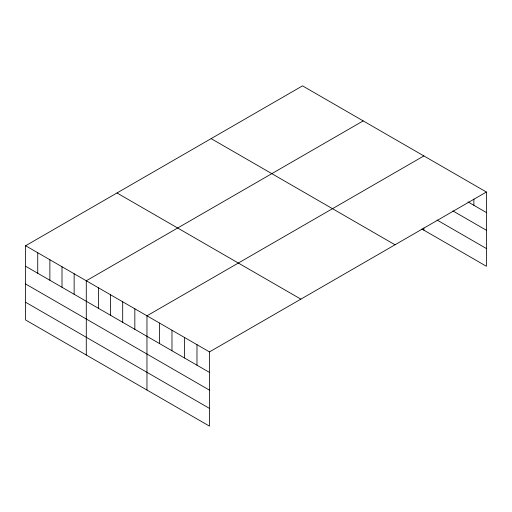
<?xml version="1.0" encoding="UTF-8"?>
<svg xmlns="http://www.w3.org/2000/svg" width="512" height="512" viewBox="0 0 512 512"><rect width="100%" height="100%" fill="white"/><g stroke="black" fill="none" stroke-linecap="round" stroke-linejoin="round"><path stroke-width="0.77" d="M25.6 245.734L209.485 351.904L209.485 426.138L25.6 319.974L25.6 245.734L302.515 85.862L486.4 192.026L486.4 266.266L421.856 228.998M363.194 120.896L86.285 280.768L86.285 355.008M423.878 155.93L146.963 315.808L146.963 390.042M209.485 351.904L486.4 192.026M467.974 201.901L486.4 212.538M452.838 210.893L486.4 230.266M437.043 220.038L486.4 248.538M211.13 138.618L395.021 244.787M116.979 192.979L300.87 299.142M25.6 266.246L209.485 372.416M25.6 283.974L209.485 390.144M25.6 302.246L209.485 408.41M473.894 199.008L473.894 205.318M423.878 227.949L423.878 230.17M196.979 344.685L196.979 365.197M184.48 337.466L184.48 357.978M171.974 330.246L171.974 350.758M159.469 323.027L159.469 343.539M134.829 308.8L134.829 329.312M122.694 301.792L122.694 322.304M110.554 294.784L110.554 315.296M98.419 287.776L98.419 308.288M74.144 273.766L74.144 294.278M62.01 266.758L62.01 287.27M49.875 259.75L49.875 280.262M37.734 252.742L37.734 273.254"/></g></svg>
